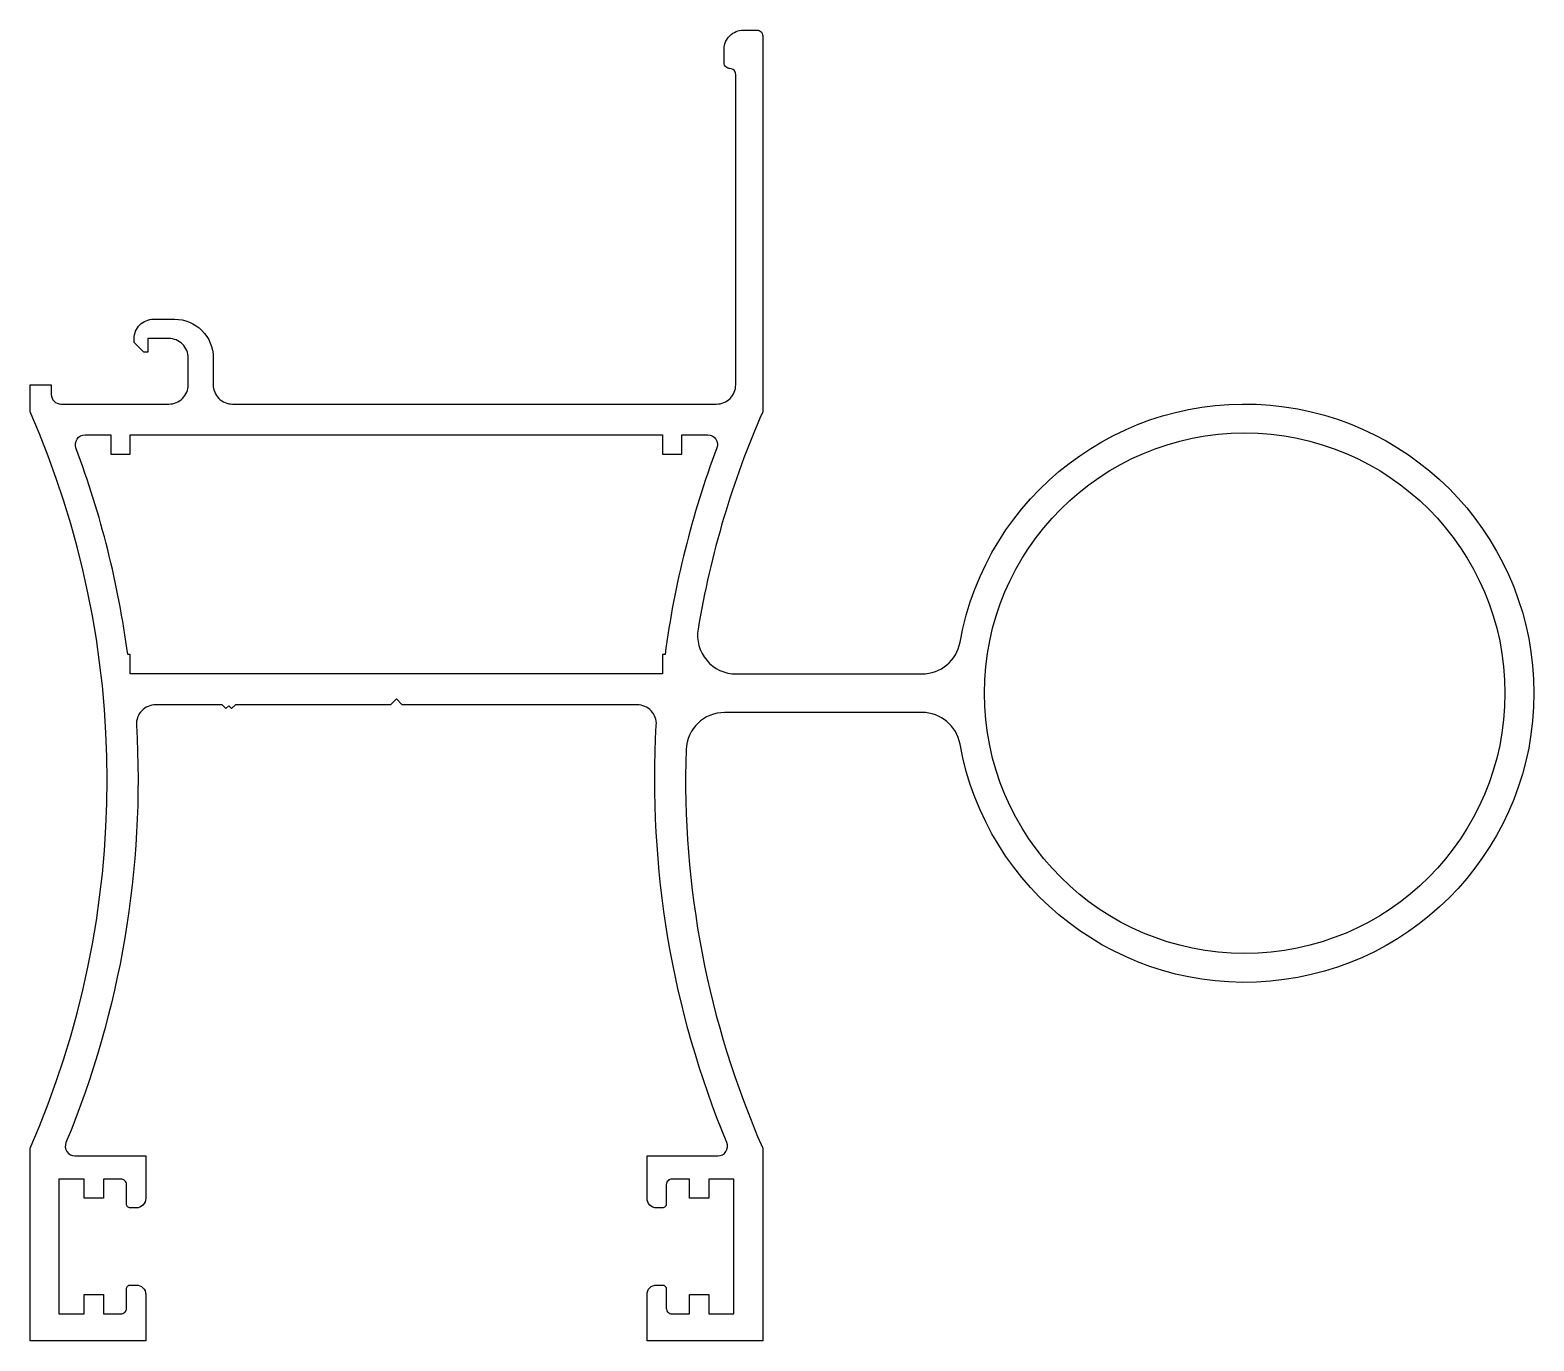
# Model space of a CAD drawing. Extents: x 836 to 914, y -585 to -517.
import ezdxf

# ---------------------------------------------------------------- set-up
doc = ezdxf.new("R2010")
doc.units = 0
doc.header["$LTSCALE"] = 15
doc.layers.get('0').update_dxf_attribs({"linetype": 'CONTINUOUS'})

msp = doc.modelspace()

# ---------------------------------------------------------------- linework, layer by layer
for points in [[(841.546, -553.035, -0.11297), (837.891, -574.686, 0.53436), (838.353, -575.377), (842.028, -575.377), (842.028, -577.577, -0.414214), (841.528, -578.077), (841.228, -578.077, -0.414214), (841.028, -577.877), (841.028, -576.877, 0.414214), (840.728, -576.577), (839.828, -576.577), (839.828, -577.577), (838.828, -577.577), (838.828, -576.577), (837.528, -576.577), (837.528, -583.577), (838.828, -583.577), (838.828, -582.577), (839.828, -582.577), (839.828, -583.577), (840.728, -583.577, 0.414214), (841.028, -583.277), (841.028, -582.277, -0.414214), (841.228, -582.077), (841.528, -582.077, -0.414214), (842.028, -582.577), (842.028, -584.977), (836.028, -584.977), (836.028, -574.977, 0.2094), (836.028, -536.773), (836.028, -535.377), (837.128, -535.377), (837.128, -535.877, 0.414214), (837.628, -536.377), (843.228, -536.377, 0.414214), (844.228, -535.377), (844.228, -533.977, 0.414214), (843.228, -532.977), (842.128, -532.977), (842.128, -533.677), (841.928, -533.677), (841.428, -533.177), (841.428, -532.977, -0.414214), (842.428, -531.977), (843.528, -531.977, -0.414214), (845.528, -533.977), (845.528, -535.377, 0.414214), (846.528, -536.377), (871.628, -536.377, 0.414214), (872.628, -535.377), (872.628, -519.277, 0.414272), (872.328, -518.977, -0.414214), (872.028, -518.677), (872.028, -517.977, -0.414214), (873.028, -516.977), (873.728, -516.977, -0.414272), (874.028, -517.277), (874.028, -536.773, 0.062005), (870.676, -548.048, 0.46345), (872.649, -550.377), (882.295, -550.377, 0.363159), (884.264, -548.73, -11.2444), (884.264, -554.024, 0.363159), (882.295, -552.377), (872.053, -552.377, 0.404626), (870.054, -554.311, 0.111883), (874.028, -574.977), (874.028, -584.977), (868.028, -584.977), (868.028, -582.577, -0.414214), (868.528, -582.077), (868.828, -582.077, -0.414214), (869.028, -582.277), (869.028, -583.277, 0.414214), (869.328, -583.577), (870.228, -583.577), (870.228, -582.577), (871.228, -582.577), (871.228, -583.577), (872.528, -583.577), (872.528, -576.577), (871.228, -576.577), (871.228, -577.577), (870.228, -577.577), (870.228, -576.577), (869.328, -576.577, 0.414214), (869.028, -576.877), (869.028, -577.877, -0.414214), (868.828, -578.077), (868.528, -578.077, -0.414214), (868.028, -577.577), (868.028, -575.377), (871.703, -575.377, 0.53436), (872.165, -574.686, -0.11297), (868.51, -553.035, 0.431229), (867.512, -551.977), (855.328, -551.977), (855.028, -551.677), (854.728, -551.977), (846.683, -551.977), (846.483, -552.177), (846.333, -552.027), (846.183, -552.177), (845.983, -551.977), (842.545, -551.977, 0.431229)], [(838.409, -538.652, -0.523504), (838.878, -537.977), (840.22, -537.977), (840.22, -538.977), (841.22, -538.977), (841.22, -537.977), (868.837, -537.977), (868.837, -538.977), (869.837, -538.977), (869.837, -537.977), (871.179, -537.977, -0.523504), (871.647, -538.652, 0.05646), (868.96, -549.377), (868.837, -549.377), (868.837, -550.377), (841.22, -550.377), (841.22, -549.377), (841.097, -549.377, 0.05646)]]:
    msp.add_lwpolyline(points, format="xyb", close=True)
msp.add_circle((899.028, -551.377), 13.5)

doc.saveas('drawing.dxf')
